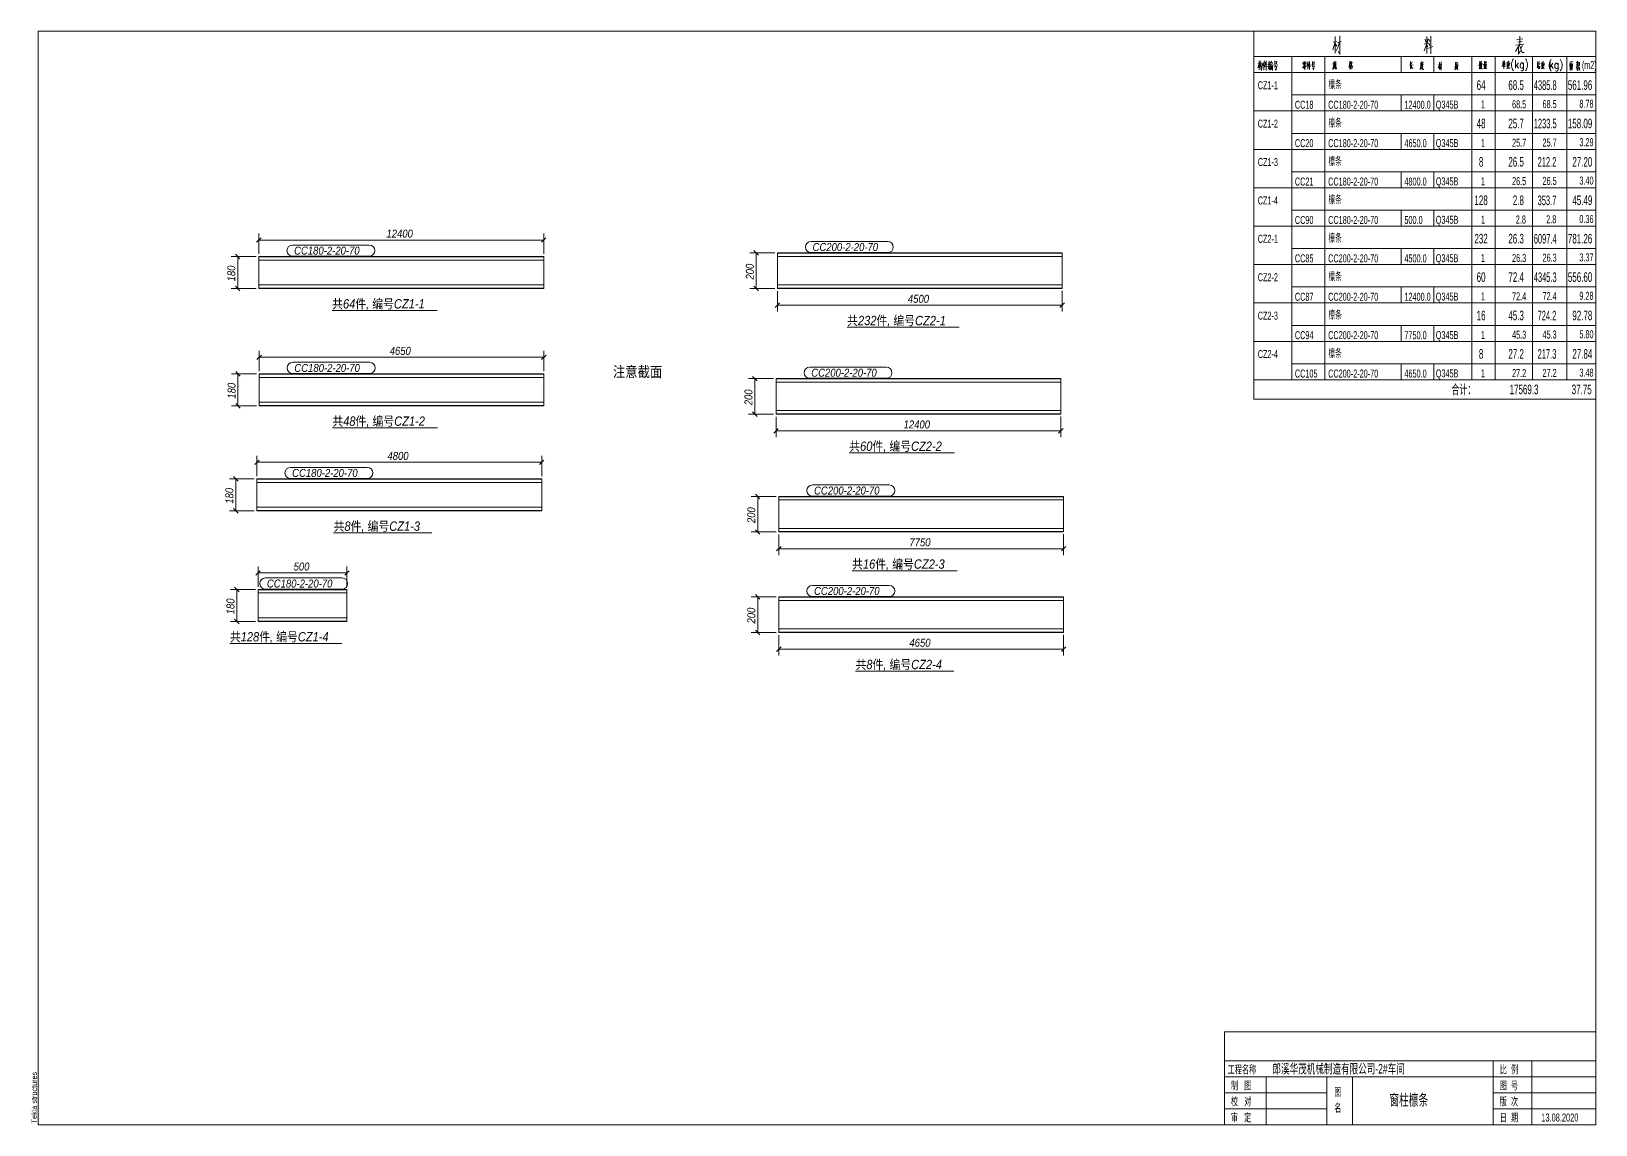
# Model space of a CAD drawing. Extents: x 857 to 4439, y -1249 to 4637.
# Drawn here: x 860 to 1447, y 196 to 606 of the extents above; entities that cross this region are included whole.
import ezdxf

# ---------------------------------------------------------------- set-up
doc = ezdxf.new("R2010")
doc.units = 0
doc.header["$LTSCALE"] = 1000
doc.header["$MEASUREMENT"] = 0
doc.linetypes.add('XKITLINE00', pattern=[0])
doc.linetypes.add('XKITLINE02', pattern=[4, 2, -2])
for name, color, linetype, lineweight in [('DrawingSheet', 5, 'Continuous', 0), ('OtherObjectType', 1, 'Continuous', 0), ('Part', 2, 'Continuous', 0), ('PartMark', 3, 'Continuous', 0), ('Z-DIMENSIONS', 1, 'Continuous', 0), ('文本', 3, 'Continuous', 0)]:
    doc.layers.add(name, color=color, linetype=linetype, lineweight=lineweight)
doc.styles.add('Arial', font='arial.ttf')
doc.styles.add('Arial Italic', font='ariali.ttf')
doc.styles.add('Arial Narrow', font='ARIALN.TTF')
doc.styles.add('宋体', font='arial.ttf')

# ---------------------------------------------------------------- blocks, each defined once
blk = doc.blocks.new('窗柱檩条')
at = {"layer": 'DrawingSheet', "color": 5, "linetype": 'XKITLINE00', "lineweight": 0}
for p, q in [((589, 415), (5, 415)), ((5, 415), (5, 5)), ((589, 5), (589, 415)), ((5, 5), (589, 5))]:
    blk.add_line(p, q, dxfattribs=at)
at = {"layer": 'OtherObjectType', "color": 6, "linetype": 'XKITLINE00', "lineweight": 0}
for p, q in [((460.84, 415), (460.84, 399.52)), ((460.84, 405.52), (589, 405.52)), ((475, 405.52), (475, 399.52)), ((487.48, 405.52), (487.48, 399.52)), ((516.04, 405.52), (516.04, 399.52)), ((528.28, 405.52), (528.28, 399.52)), ((542.56, 405.52), (542.56, 399.52)), ((551.32, 405.52), (551.32, 399.52)), ((565.24, 405.52), (565.24, 399.52)), ((578.2, 405.52), (578.2, 399.52)), ((460.84, 399.52), (460.84, 391.12)), ((589, 399.52), (460.84, 399.52)), ((475, 399.52), (475, 391.12)), ((487.48, 399.52), (487.48, 391.12)), ((542.56, 399.52), (542.56, 391.12)), ((551.32, 399.52), (551.32, 391.12)), ((565.24, 399.52), (565.24, 391.12)), ((578.2, 399.52), (578.2, 391.12)), ((460.84, 391.12), (460.84, 385.12)), ((475, 391.12), (475, 385.12)), ((475, 391.12), (589, 391.12)), ((487.48, 391.12), (487.48, 385.12)), ((516.04, 391.12), (516.04, 385.12)), ((528.28, 391.12), (528.28, 385.12)), ((542.56, 391.12), (542.56, 385.12)), ((551.32, 391.12), (551.32, 385.12)), ((565.24, 391.12), (565.24, 385.12)), ((578.2, 391.12), (578.2, 385.12)), ((460.84, 385.12), (460.84, 376.72)), ((589, 385.12), (460.84, 385.12)), ((475, 385.12), (589, 385.12)), ((475, 385.12), (475, 376.72)), ((487.48, 385.12), (487.48, 376.72)), ((542.56, 385.12), (542.56, 376.72)), ((551.32, 385.12), (551.32, 376.72)), ((565.24, 385.12), (565.24, 376.72)), ((578.2, 385.12), (578.2, 376.72)), ((460.84, 376.72), (460.84, 370.72)), ((475, 376.72), (475, 370.72)), ((475, 376.72), (589, 376.72)), ((487.48, 376.72), (487.48, 370.72)), ((516.04, 376.72), (516.04, 370.72)), ((528.28, 376.72), (528.28, 370.72)), ((542.56, 376.72), (542.56, 370.72)), ((551.32, 376.72), (551.32, 370.72)), ((565.24, 376.72), (565.24, 370.72)), ((578.2, 376.72), (578.2, 370.72)), ((460.84, 370.72), (460.84, 362.32)), ((589, 370.72), (460.84, 370.72)), ((475, 370.72), (589, 370.72)), ((475, 370.72), (475, 362.32)), ((487.48, 370.72), (487.48, 362.32)), ((542.56, 370.72), (542.56, 362.32)), ((551.32, 370.72), (551.32, 362.32)), ((565.24, 370.72), (565.24, 362.32)), ((578.2, 370.72), (578.2, 362.32)), ((460.84, 362.32), (460.84, 356.32)), ((475, 362.32), (475, 356.32)), ((475, 362.32), (589, 362.32)), ((487.48, 362.32), (487.48, 356.32)), ((516.04, 362.32), (516.04, 356.32)), ((528.28, 362.32), (528.28, 356.32)), ((542.56, 362.32), (542.56, 356.32)), ((551.32, 362.32), (551.32, 356.32)), ((565.24, 362.32), (565.24, 356.32)), ((578.2, 362.32), (578.2, 356.32)), ((460.84, 356.32), (460.84, 347.92)), ((589, 356.32), (460.84, 356.32)), ((475, 356.32), (589, 356.32)), ((475, 356.32), (475, 347.92)), ((487.48, 356.32), (487.48, 347.92)), ((542.56, 356.32), (542.56, 347.92)), ((551.32, 356.32), (551.32, 347.92)), ((565.24, 356.32), (565.24, 347.92)), ((578.2, 356.32), (578.2, 347.92)), ((460.84, 347.92), (460.84, 341.92)), ((475, 347.92), (475, 341.92)), ((475, 347.92), (589, 347.92)), ((487.48, 347.92), (487.48, 341.92)), ((516.04, 347.92), (516.04, 341.92)), ((528.28, 347.92), (528.28, 341.92)), ((542.56, 347.92), (542.56, 341.92)), ((551.32, 347.92), (551.32, 341.92)), ((565.24, 347.92), (565.24, 341.92)), ((578.2, 347.92), (578.2, 341.92)), ((460.84, 341.92), (460.84, 333.52)), ((589, 341.92), (460.84, 341.92)), ((475, 341.92), (589, 341.92)), ((475, 341.92), (475, 333.52)), ((487.48, 341.92), (487.48, 333.52)), ((542.56, 341.92), (542.56, 333.52)), ((551.32, 341.92), (551.32, 333.52)), ((565.24, 341.92), (565.24, 333.52)), ((578.2, 341.92), (578.2, 333.52)), ((460.84, 333.52), (460.84, 327.52)), ((475, 333.52), (475, 327.52)), ((475, 333.52), (589, 333.52)), ((487.48, 333.52), (487.48, 327.52)), ((516.04, 333.52), (516.04, 327.52)), ((528.28, 333.52), (528.28, 327.52)), ((542.56, 333.52), (542.56, 327.52)), ((551.32, 333.52), (551.32, 327.52)), ((565.24, 333.52), (565.24, 327.52)), ((578.2, 333.52), (578.2, 327.52)), ((460.84, 327.52), (460.84, 319.12)), ((589, 327.52), (460.84, 327.52)), ((475, 327.52), (589, 327.52)), ((475, 327.52), (475, 319.12)), ((487.48, 327.52), (487.48, 319.12)), ((542.56, 327.52), (542.56, 319.12)), ((551.32, 327.52), (551.32, 319.12)), ((565.24, 327.52), (565.24, 319.12)), ((578.2, 327.52), (578.2, 319.12)), ((460.84, 319.12), (460.84, 313.12)), ((475, 319.12), (475, 313.12)), ((475, 319.12), (589, 319.12)), ((487.48, 319.12), (487.48, 313.12)), ((516.04, 319.12), (516.04, 313.12)), ((528.28, 319.12), (528.28, 313.12)), ((542.56, 319.12), (542.56, 313.12)), ((551.32, 319.12), (551.32, 313.12)), ((565.24, 319.12), (565.24, 313.12)), ((578.2, 319.12), (578.2, 313.12)), ((460.84, 313.12), (460.84, 304.72)), ((589, 313.12), (460.84, 313.12)), ((475, 313.12), (589, 313.12)), ((475, 313.12), (475, 304.72)), ((487.48, 313.12), (487.48, 304.72)), ((542.56, 313.12), (542.56, 304.72)), ((551.32, 313.12), (551.32, 304.72)), ((565.24, 313.12), (565.24, 304.72)), ((578.2, 313.12), (578.2, 304.72)), ((460.84, 304.72), (460.84, 298.72)), ((475, 304.72), (475, 298.72)), ((475, 304.72), (589, 304.72)), ((487.48, 304.72), (487.48, 298.72)), ((516.04, 304.72), (516.04, 298.72)), ((528.28, 304.72), (528.28, 298.72)), ((542.56, 304.72), (542.56, 298.72)), ((551.32, 304.72), (551.32, 298.72)), ((565.24, 304.72), (565.24, 298.72)), ((578.2, 304.72), (578.2, 298.72)), ((460.84, 298.72), (460.84, 290.32)), ((589, 298.72), (460.84, 298.72)), ((475, 298.72), (589, 298.72)), ((475, 298.72), (475, 290.32)), ((487.48, 298.72), (487.48, 290.32)), ((542.56, 298.72), (542.56, 290.32)), ((551.32, 298.72), (551.32, 290.32)), ((565.24, 298.72), (565.24, 290.32)), ((578.2, 298.72), (578.2, 290.32)), ((460.84, 290.32), (460.84, 284.32)), ((475, 290.32), (475, 284.32)), ((475, 290.32), (589, 290.32)), ((487.48, 290.32), (487.48, 284.32)), ((516.04, 290.32), (516.04, 284.32)), ((528.28, 290.32), (528.28, 284.32)), ((542.56, 290.32), (542.56, 284.32)), ((551.32, 290.32), (551.32, 284.32)), ((565.24, 290.32), (565.24, 284.32)), ((578.2, 290.32), (578.2, 284.32)), ((460.84, 284.32), (460.84, 277.12)), ((460.84, 284.32), (589, 284.32)), ((475, 284.32), (589, 284.32)), ((460.84, 277.12), (589, 277.12))]:
    blk.add_line(p, q, dxfattribs=at)
at = {"layer": 'OtherObjectType', "color": 2, "linetype": 'XKITLINE00', "lineweight": 0}
for p, q in [((490.48, 408.07), (491.35, 410.89)), ((491.96, 411.21), (490.57, 410.89)), ((491.35, 406.74), (491.35, 413.07)), ((492.14, 410.83), (493.59, 411.12)), ((492.92, 410.98), (492.25, 408.97)), ((493.04, 413.27), (493.04, 406.36)), ((525.02, 412.02), (525.26, 410.89)), ((525.63, 413.07), (525.63, 406.65)), ((526.13, 412.17), (525.81, 410.45)), ((526.48, 412.08), (526.74, 411.21)), ((526.48, 410.69), (526.79, 409.55)), ((527.2, 406.51), (527.2, 413.13)), ((559.45, 411.88), (561.69, 412.17)), ((559.74, 410.89), (561.37, 411.12)), ((560.53, 413.13), (560.53, 410.08)), ((491.87, 409.41), (491.35, 410.45)), ((492.25, 408.97), (491.7, 407.7)), ((493.04, 406.36), (492.43, 407.55)), ((525.14, 408.89), (524.62, 407.7)), ((524.73, 410.22), (526.24, 410.51)), ((525.63, 410.37), (525.14, 408.89)), ((525.63, 410.08), (526.07, 409.12)), ((526.01, 408.6), (527.87, 409.26)), ((559.86, 408.89), (558.9, 407.46)), ((562.04, 410.22), (559.07, 409.84)), ((560.47, 409.99), (559.86, 408.89)), ((559.97, 406.42), (560.76, 407.7)), ((560.09, 409.12), (560.09, 406.59)), ((560.47, 409.84), (561.48, 407.09)), ((561.51, 409.64), (560.96, 408.51)), ((561.48, 407.09), (562.15, 407.09)), ((449.8, 39.8), (589, 39.8)), ((449.8, 39.8), (449.8, 5)), ((589, 39.8), (589, 5)), ((449.8, 5), (589, 5))]:
    blk.add_line(p, q, dxfattribs=at)
at = {"layer": 'OtherObjectType', "color": 4, "linetype": 'XKITLINE00', "lineweight": 0}
for p, q in [((462.28, 401.29), (462.76, 402.8)), ((463.09, 402.95), (462.34, 402.8)), ((462.76, 403.98), (462.76, 400.49)), ((462.76, 402.47), (463, 402.16)), ((463.03, 402.08), (463.23, 402.87)), ((463.56, 401.63), (463.09, 401.48)), ((463.17, 401.52), (463.44, 402.54)), ((463.23, 402.87), (463.42, 403.98)), ((463.23, 402.91), (463.93, 403.07)), ((463.71, 400.36), (463.42, 400.99)), ((463.67, 401.36), (463.48, 401.9)), ((463.83, 401.44), (463.71, 400.36)), ((463.93, 403.22), (463.83, 401.44)), ((464.82, 403.9), (464.2, 402.08)), ((464.58, 403.14), (464.58, 400.39)), ((464.78, 401.63), (465.94, 401.79)), ((465.03, 402.58), (464.84, 401.87)), ((465.11, 403.41), (465.03, 402.58)), ((465.05, 402.58), (465.82, 402.7)), ((465.42, 403.94), (465.42, 400.28)), ((466.21, 402.39), (466.6, 402.58)), ((466.71, 401.9), (466.21, 401.6)), ((466.21, 400.92), (466.71, 401.44)), ((466.6, 403.74), (466.27, 402.43)), ((466.71, 402.87), (466.27, 401.63)), ((466.81, 401.21), (466.54, 400.45)), ((466.93, 401.9), (466.81, 401.21)), ((466.98, 403.55), (466.93, 401.9)), ((467.7, 402.7), (466.95, 402.58)), ((466.98, 400.53), (466.95, 402.23)), ((466.98, 403.22), (467.66, 403.34)), ((466.98, 402.04), (467.78, 402.16)), ((467.16, 401.4), (467.64, 401.48)), ((467.25, 402.04), (467.25, 400.72)), ((467.27, 403.94), (467.44, 403.48)), ((467.49, 400.72), (467.53, 402.12)), ((467.7, 403.41), (467.64, 402.7)), ((467.76, 400.36), (467.64, 400.69)), ((467.82, 402.23), (467.76, 400.36)), ((468.2, 402.27), (469.75, 402.43)), ((469.42, 401.75), (468.59, 401.6)), ((468.65, 403.9), (468.65, 402.62)), ((468.65, 403.59), (469.36, 403.72)), ((469.42, 402.87), (468.65, 402.8)), ((468.76, 402.31), (468.65, 401.63)), ((469.09, 400.24), (468.82, 400.88)), ((469.44, 401.87), (469.09, 400.24)), ((469.42, 403.82), (469.36, 402.87)), ((479.51, 401.9), (479.08, 401.35)), ((479.31, 403.35), (479.22, 402.73)), ((479.29, 403.16), (480.36, 403.31)), ((479.39, 402.85), (479.66, 402.92)), ((479.39, 402.56), (479.66, 402.61)), ((479.41, 403.48), (480.2, 403.62)), ((479.83, 402.5), (479.51, 401.9)), ((479.58, 401.47), (480.05, 401.57)), ((479.6, 401.16), (480.01, 400.7)), ((479.7, 401.99), (479.85, 401.7)), ((480.11, 401.63), (479.78, 400.97)), ((479.8, 403.52), (479.8, 402.59)), ((479.8, 402.38), (480.4, 401.57)), ((479.93, 402.92), (480.2, 402.98)), ((479.93, 402.61), (480.2, 402.69)), ((480.38, 403.41), (480.28, 402.92)), ((480.4, 401.57), (480.49, 401.57)), ((481.21, 403.64), (480.71, 402.13)), ((481.02, 403.02), (481.02, 400.74)), ((481.26, 402.2), (481.13, 401.6)), ((481.19, 401.76), (482.16, 401.9)), ((481.34, 402.89), (481.26, 402.2)), ((481.42, 402.56), (482.06, 402.65)), ((481.71, 403.68), (481.71, 400.64)), ((482.41, 402.28), (483.69, 402.42)), ((483.42, 401.86), (482.74, 401.72)), ((482.78, 403.64), (482.78, 402.59)), ((482.78, 403.39), (483.4, 403.45)), ((483.42, 402.79), (482.78, 402.73)), ((482.87, 402.32), (482.78, 401.76)), ((483.15, 400.6), (482.93, 401.12)), ((483.45, 401.96), (483.15, 400.6)), ((483.42, 403.58), (483.38, 402.79)), ((490.59, 401.4), (490.36, 400.8)), ((491.02, 402.43), (490.4, 402.31)), ((490.46, 402.89), (490.98, 402.99)), ((490.75, 402.29), (490.59, 401.4)), ((490.98, 401.21), (490.67, 400.84)), ((490.71, 402.08), (490.96, 401.52)), ((490.81, 403.57), (490.75, 402.29)), ((491.23, 401.9), (490.98, 401.21)), ((491.11, 403.72), (491.11, 401.96)), ((491.6, 403.55), (491.11, 403.49)), ((491.37, 403.1), (491.23, 401.9)), ((491.39, 402.14), (491.39, 401.07)), ((491.39, 401.07), (491.46, 400.94)), ((491.46, 400.94), (491.75, 400.94)), ((491.56, 401.96), (491.6, 403.69)), ((491.75, 400.94), (491.73, 401.63)), ((496.79, 402.74), (496.44, 401.54)), ((496.5, 402.74), (497, 402.87)), ((496.79, 403.82), (496.79, 400.88)), ((496.79, 403.72), (496.79, 400.84)), ((496.79, 402.54), (496.96, 402.14)), ((497.27, 402.33), (496.9, 401.73)), ((497.31, 403.82), (497.06, 402.7)), ((497.19, 403.22), (497.66, 403.34)), ((497.21, 401.94), (497.21, 400.84)), ((497.21, 401.81), (497.64, 401.87)), ((497.21, 401.07), (497.66, 401.15)), ((497.23, 402.97), (497.74, 401.94)), ((497.41, 402.66), (497.27, 402.33)), ((497.7, 403.4), (497.41, 402.66)), ((497.64, 401.96), (497.62, 401.15)), ((497.74, 401.94), (497.93, 401.94)), ((519.16, 402.27), (520.53, 402.46)), ((519.95, 401.51), (519.53, 400.91)), ((519.61, 403.66), (519.61, 401.01)), ((519.95, 403.1), (519.61, 402.64)), ((519.8, 402.33), (520.26, 401.11)), ((520.19, 403.58), (519.95, 403.1)), ((520.26, 401.11), (520.53, 401.15)), ((523.26, 401.3), (523.07, 400.78)), ((523.42, 402.31), (523.26, 401.3)), ((523.28, 400.72), (523.9, 401.28)), ((523.46, 403.33), (523.42, 402.31)), ((523.46, 403.06), (524.44, 403.24)), ((523.48, 402.54), (524.44, 402.66)), ((523.65, 401.84), (524.15, 401.94)), ((523.65, 401.67), (524.35, 400.72)), ((523.73, 403.06), (523.73, 402.08)), ((523.73, 402.17), (524.13, 402.23)), ((523.81, 403.8), (523.92, 403.26)), ((523.9, 401.28), (524.06, 401.57)), ((524.06, 401.57), (524.17, 402.04)), ((524.08, 402.23), (524.1, 403.1)), ((524.35, 400.72), (524.5, 400.72)), ((529.96, 401.23), (530.37, 402.49)), ((530.64, 402.63), (530.02, 402.49)), ((530.37, 400.63), (530.37, 403.46)), ((530.58, 401.84), (530.37, 402.3)), ((530.75, 401.52), (530.5, 400.96)), ((530.7, 402.45), (531.35, 402.59)), ((531.04, 402.41), (530.75, 401.52)), ((531.1, 400.48), (530.83, 401)), ((531.1, 403.56), (531.1, 400.48)), ((536.31, 401.47), (536.12, 400.67)), ((536.39, 402.26), (536.31, 401.47)), ((536.41, 403.46), (536.39, 402.26)), ((537.26, 403.42), (536.41, 403.13)), ((536.72, 400.87), (536.44, 400.58)), ((536.46, 402.59), (537.45, 402.82)), ((536.62, 402.36), (536.62, 401.27)), ((537.2, 402.26), (536.62, 402.13)), ((536.85, 401.27), (536.72, 400.87)), ((536.93, 401.87), (536.85, 401.27)), ((536.89, 402.2), (536.91, 403.19)), ((536.97, 401.27), (537.41, 400.62)), ((537.24, 402.44), (537.2, 401.23)), ((545.61, 402.89), (545.2, 402)), ((545.28, 402.85), (545.99, 402.99)), ((545.28, 401.79), (545.78, 401.96)), ((545.57, 401.17), (545.34, 400.9)), ((545.37, 403.51), (545.49, 403.05)), ((545.59, 402.2), (545.43, 401.5)), ((545.43, 401.5), (545.86, 401.17)), ((545.72, 401.58), (545.57, 401.17)), ((545.61, 403.78), (545.61, 402.25)), ((545.61, 402.81), (545.9, 402.39)), ((545.82, 402.16), (545.72, 401.58)), ((545.86, 403.61), (545.76, 402.95)), ((546.09, 401.36), (545.78, 400.84)), ((546.03, 402.76), (545.9, 402.14)), ((545.95, 402.39), (546.36, 400.98)), ((546.11, 403.16), (546.03, 402.76)), ((546.03, 402.76), (546.52, 402.85)), ((546.23, 401.96), (546.09, 401.36)), ((546.17, 403.78), (546.11, 403.16)), ((546.3, 402.81), (546.23, 401.96)), ((546.36, 400.98), (546.57, 400.98)), ((546.85, 402.56), (548.22, 402.66)), ((546.92, 400.9), (548.12, 400.99)), ((547.16, 401.3), (547.95, 401.36)), ((547.23, 402.43), (547.23, 401.54)), ((547.23, 402.25), (547.95, 402.33)), ((547.95, 401.69), (547.23, 401.63)), ((547.25, 403.74), (547.25, 402.8)), ((547.25, 403.55), (547.95, 403.61)), ((547.25, 403.22), (547.85, 403.28)), ((547.95, 402.99), (547.25, 402.93)), ((547.33, 401.96), (547.81, 402)), ((547.58, 402.29), (547.58, 400.98)), ((547.97, 403.69), (547.93, 402.99)), ((547.97, 402.43), (547.93, 401.69)), ((553.84, 401.82), (555.23, 401.98)), ((554.19, 403.28), (554.19, 402.11)), ((554.94, 403.22), (554.19, 403.1)), ((554.19, 402.21), (554.98, 402.31)), ((554.27, 403.88), (554.44, 403.31)), ((554.29, 402.71), (554.85, 402.77)), ((554.58, 400.95), (554.58, 403.14)), ((554.85, 403.89), (554.63, 403.22)), ((554.96, 403.28), (554.9, 402.31)), ((555.49, 403), (556.88, 403.22)), ((556.88, 401.13), (555.52, 400.99)), ((556.2, 403.57), (555.76, 403.37)), ((555.78, 402.85), (555.83, 401.73)), ((555.81, 402.71), (556.61, 402.81)), ((556.57, 401.55), (555.81, 401.46)), ((556.67, 402.02), (555.83, 401.92)), ((555.87, 402.31), (556.47, 402.38)), ((556.49, 403.84), (556.2, 403.57)), ((556.2, 403.57), (556.2, 401.09)), ((556.65, 402.98), (556.57, 402.06)), ((557.54, 403.41), (557.42, 402.69)), ((557.42, 402.69), (557.42, 402.13)), ((557.42, 402.13), (557.54, 401.42)), ((557.75, 403.97), (557.54, 403.41)), ((557.54, 401.42), (557.75, 400.84)), ((557.96, 404.42), (557.75, 403.97)), ((557.75, 400.84), (557.96, 400.41)), ((558.18, 404.69), (557.96, 404.42)), ((557.96, 400.41), (558.18, 400.12)), ((558.93, 404.13), (558.93, 401.13)), ((560, 403.12), (558.93, 401.69)), ((559.36, 402.27), (560.09, 401.13)), ((560.75, 402.69), (560.63, 402.27)), ((560.63, 402.27), (560.63, 401.98)), ((560.63, 401.98), (560.75, 401.55)), ((560.96, 402.98), (560.75, 402.69)), ((560.75, 401.55), (560.96, 401.26)), ((561.18, 403.12), (560.96, 402.98)), ((560.96, 401.26), (561.18, 401.13)), ((561.18, 400.12), (560.96, 400.27)), ((561.49, 403.12), (561.18, 403.12)), ((561.18, 401.13), (561.49, 401.13)), ((561.49, 400.12), (561.18, 400.12)), ((561.7, 402.98), (561.49, 403.12)), ((561.49, 401.13), (561.7, 401.26)), ((561.7, 400.27), (561.49, 400.12)), ((561.91, 402.69), (561.7, 402.98)), ((561.7, 401.26), (561.91, 401.55)), ((561.82, 400.41), (561.7, 400.27)), ((561.91, 400.84), (561.82, 400.41)), ((561.91, 403.12), (561.91, 400.84)), ((562.67, 404.69), (562.88, 404.42)), ((562.88, 400.41), (562.67, 400.12)), ((562.88, 404.42), (563.09, 403.97)), ((563.09, 400.84), (562.88, 400.41)), ((563.09, 403.97), (563.31, 403.41)), ((563.31, 401.42), (563.09, 400.84)), ((563.31, 403.41), (563.42, 402.69)), ((563.42, 402.13), (563.31, 401.42)), ((563.42, 402.69), (563.42, 402.13)), ((567.16, 401.8), (567.04, 401.32)), ((567.16, 403.66), (567.35, 403.19)), ((567.16, 401.9), (567.41, 401.34)), ((567.18, 403.06), (567.18, 402.09)), ((567.18, 402.92), (567.84, 403.02)), ((567.8, 402.4), (567.18, 402.3)), ((567.41, 401.34), (567.62, 401.06)), ((567.43, 402.03), (567.66, 401.66)), ((567.78, 403.68), (567.62, 403.02)), ((567.62, 401.06), (567.95, 400.91)), ((567.84, 403.1), (567.78, 402.4)), ((567.95, 400.91), (567.86, 401.51)), ((567.91, 401.9), (568.13, 401.43)), ((568.46, 402.88), (569.83, 403.1)), ((569.83, 401.01), (568.5, 400.87)), ((569.17, 403.45), (568.73, 403.25)), ((568.75, 402.73), (568.81, 401.61)), ((568.77, 402.59), (569.56, 402.69)), ((569.54, 401.43), (568.77, 401.34)), ((569.64, 401.9), (568.81, 401.8)), ((568.84, 402.19), (569.44, 402.26)), ((569.46, 403.72), (569.17, 403.45)), ((569.17, 403.45), (569.17, 400.97)), ((569.62, 402.86), (569.54, 401.94)), ((571.69, 403.29), (571.59, 402.57)), ((571.59, 402.57), (571.59, 402.01)), ((571.59, 402.01), (571.69, 401.3)), ((571.9, 403.85), (571.69, 403.29)), ((571.69, 401.3), (571.9, 400.72)), ((571.88, 404.01), (571.88, 401.01)), ((572.97, 403), (571.88, 401.57)), ((572.13, 404.3), (571.9, 403.85)), ((571.9, 400.72), (572.13, 400.29)), ((572.35, 404.57), (572.13, 404.3)), ((572.13, 400.29), (572.35, 400)), ((572.31, 402.15), (573.06, 401.01)), ((573.7, 402.57), (573.61, 402.15)), ((573.61, 402.15), (573.61, 401.86)), ((573.61, 401.86), (573.7, 401.43)), ((573.92, 402.86), (573.7, 402.57)), ((573.7, 401.43), (573.92, 401.14)), ((574.13, 403), (573.92, 402.86)), ((573.92, 401.14), (574.13, 401.01)), ((574.13, 400), (573.92, 400.15)), ((574.46, 403), (574.13, 403)), ((574.13, 401.01), (574.46, 401.01)), ((574.46, 400), (574.13, 400)), ((574.67, 402.86), (574.46, 403)), ((574.46, 401.01), (574.67, 401.14)), ((574.67, 400.15), (574.46, 400)), ((574.88, 402.57), (574.67, 402.86)), ((574.67, 401.14), (574.88, 401.43)), ((574.79, 400.29), (574.67, 400.15)), ((574.88, 400.72), (574.79, 400.29)), ((574.88, 403), (574.88, 400.72)), ((575.64, 404.57), (575.85, 404.3)), ((575.85, 400.29), (575.64, 400)), ((575.85, 404.3), (576.06, 403.85)), ((576.06, 400.72), (575.85, 400.29)), ((576.06, 403.85), (576.28, 403.29)), ((576.28, 401.3), (576.06, 400.72)), ((576.28, 403.29), (576.37, 402.57)), ((576.37, 402.01), (576.28, 401.3)), ((576.37, 402.57), (576.37, 402.01)), ((580.45, 403.66), (579.16, 403.46)), ((579.34, 402.92), (579.36, 400.36)), ((580.28, 402.74), (579.34, 402.58)), ((579.36, 400.66), (580.22, 400.82)), ((579.63, 402.62), (579.63, 400.74)), ((579.88, 402.16), (579.63, 402.08)), ((579.63, 401.48), (579.88, 401.58)), ((579.7, 402.66), (579.81, 403.58)), ((579.97, 402.66), (579.95, 400.78)), ((580.22, 400.4), (580.31, 402.96)), ((581.93, 401.82), (581.7, 401.12)), ((581.76, 402.54), (582.35, 402.7)), ((582.3, 403.84), (581.83, 403.12)), ((582.1, 402.54), (581.93, 401.82)), ((582.1, 403.42), (582.1, 400.28)), ((582.1, 402.32), (582.33, 401.86)), ((582.58, 401.58), (582.25, 400.24)), ((582.47, 403.46), (582.47, 401.86)), ((582.47, 403.16), (582.92, 403.3)), ((582.92, 402.12), (582.47, 402)), ((582.85, 401.62), (583.05, 400.36)), ((582.94, 403.38), (582.89, 402.12))]:
    blk.add_line(p, q, dxfattribs=at)
at = {"layer": 'OtherObjectType', "color": 1, "linetype": 'XKITLINE00', "lineweight": 0}
for p, q in [((115.2, 310.31), (154.62, 310.31)), ((308.31, 304.04), (350.32, 304.04)), ((115.3, 266.32), (154.71, 266.32)), ((309.11, 256.92), (348.53, 256.92)), ((115.76, 226.94), (152.57, 226.94)), ((310.17, 212.73), (349.58, 212.73)), ((76.86, 185.47), (118.87, 185.47)), ((311.47, 175.07), (348.28, 175.07))]:
    blk.add_line(p, q, dxfattribs=at)
at = {"layer": 'OtherObjectType', "color": 3, "linetype": 'XKITLINE00', "lineweight": 0}
for p, q in [((449.8, 29), (589, 29)), ((550.6, 29), (550.6, 5)), ((565, 29), (565, 5)), ((449.8, 23), (589, 23)), ((465.4, 23), (465.4, 5)), ((488.2, 23), (488.2, 5)), ((497.8, 23), (497.8, 5)), ((449.8, 17), (488.2, 17)), ((550.6, 17), (589, 17)), ((449.8, 11), (488.2, 11)), ((550.6, 11), (589, 11))]:
    blk.add_line(p, q, dxfattribs=at)
at = {"layer": 'Part', "color": 2, "linetype": 'XKITLINE00', "lineweight": 0}
for p, q in [((87.75, 318.56), (87.75, 330.56)), ((141.08, 330.56), (87.75, 330.56)), ((141.08, 329.22), (87.75, 329.22)), ((194.52, 330.56), (141.18, 330.56)), ((194.52, 329.22), (141.18, 329.22)), ((194.52, 318.56), (194.52, 330.56)), ((282.16, 331.9), (282.16, 318.57)), ((335.49, 331.9), (282.16, 331.9)), ((335.49, 330.57), (282.16, 330.57)), ((388.92, 331.9), (335.59, 331.9)), ((388.92, 330.57), (335.59, 330.57)), ((388.92, 318.57), (388.92, 331.9)), ((141.08, 319.89), (87.75, 319.89)), ((141.08, 318.56), (87.75, 318.56)), ((194.52, 319.89), (141.18, 319.89)), ((194.52, 318.56), (141.18, 318.56)), ((335.49, 319.9), (282.16, 319.9)), ((282.16, 318.57), (335.49, 318.57)), ((388.92, 319.9), (335.59, 319.9)), ((335.59, 318.57), (388.92, 318.57)), ((87.85, 274.57), (87.85, 286.57)), ((141.18, 286.57), (87.85, 286.57)), ((141.18, 285.24), (87.85, 285.24)), ((194.61, 286.57), (141.28, 286.57)), ((194.61, 285.24), (141.28, 285.24)), ((194.61, 274.57), (194.61, 286.57)), ((281.66, 271.44), (281.66, 284.78)), ((334.99, 284.78), (281.66, 284.78)), ((334.99, 283.44), (281.66, 283.44)), ((388.42, 284.78), (335.09, 284.78)), ((388.42, 283.44), (335.09, 283.44)), ((388.42, 271.44), (388.42, 284.78)), ((141.18, 275.91), (87.85, 275.91)), ((194.61, 275.91), (141.28, 275.91)), ((141.18, 274.57), (87.85, 274.57)), ((194.61, 274.57), (141.28, 274.57)), ((334.99, 272.78), (281.66, 272.78)), ((334.99, 271.44), (281.66, 271.44)), ((388.42, 272.78), (335.09, 272.78)), ((388.42, 271.44), (335.09, 271.44)), ((87.01, 235.19), (87.01, 247.19)), ((140.34, 247.19), (87.01, 247.19)), ((193.77, 247.19), (140.44, 247.19)), ((193.77, 235.19), (193.77, 247.19)), ((140.34, 245.86), (87.01, 245.86)), ((193.77, 245.86), (140.44, 245.86)), ((282.71, 227.26), (282.71, 240.59)), ((336.05, 240.59), (282.71, 240.59)), ((389.48, 240.59), (336.15, 240.59)), ((389.48, 227.26), (389.48, 240.59)), ((140.34, 236.53), (87.01, 236.53)), ((140.34, 235.19), (87.01, 235.19)), ((193.77, 236.53), (140.44, 236.53)), ((193.77, 235.19), (140.44, 235.19)), ((336.05, 239.26), (282.71, 239.26)), ((389.48, 239.26), (336.15, 239.26)), ((336.05, 228.59), (282.71, 228.59)), ((336.05, 227.26), (282.71, 227.26)), ((389.48, 228.59), (336.15, 228.59)), ((389.48, 227.26), (336.15, 227.26)), ((87.43, 193.72), (87.43, 205.72)), ((120.76, 205.72), (87.43, 205.72)), ((120.76, 193.72), (120.76, 205.72)), ((120.76, 204.38), (87.43, 204.38)), ((282.71, 189.6), (282.71, 202.93)), ((336.05, 202.93), (282.71, 202.93)), ((336.05, 201.6), (282.71, 201.6)), ((389.48, 202.93), (336.15, 202.93)), ((389.48, 201.6), (336.15, 201.6)), ((389.48, 189.6), (389.48, 202.93)), ((120.76, 195.05), (87.43, 195.05)), ((120.76, 193.72), (87.43, 193.72)), ((336.05, 190.93), (282.71, 190.93)), ((336.05, 189.6), (282.71, 189.6)), ((389.48, 190.93), (336.15, 190.93)), ((389.48, 189.6), (336.15, 189.6))]:
    blk.add_line(p, q, dxfattribs=at)
at = {"layer": 'Part', "color": 7, "linetype": 'XKITLINE02', "lineweight": 0}
for p, q in [((141.08, 330.42), (87.75, 330.42)), ((194.52, 330.42), (141.18, 330.42)), ((335.49, 331.77), (282.16, 331.77)), ((388.92, 331.77), (335.59, 331.77)), ((141.08, 318.69), (87.75, 318.69)), ((194.52, 318.69), (141.18, 318.69)), ((335.49, 318.7), (282.16, 318.7)), ((388.92, 318.7), (335.59, 318.7)), ((141.18, 286.44), (87.85, 286.44)), ((194.61, 286.44), (141.28, 286.44)), ((334.99, 284.64), (281.66, 284.64)), ((388.42, 284.64), (335.09, 284.64)), ((141.18, 274.71), (87.85, 274.71)), ((194.61, 274.71), (141.28, 274.71)), ((334.99, 271.58), (281.66, 271.58)), ((388.42, 271.58), (335.09, 271.58)), ((140.34, 247.06), (87.01, 247.06)), ((193.77, 247.06), (140.44, 247.06)), ((140.34, 235.33), (87.01, 235.33)), ((193.77, 235.33), (140.44, 235.33)), ((336.05, 240.46), (282.71, 240.46)), ((389.48, 240.46), (336.15, 240.46)), ((336.05, 227.39), (282.71, 227.39)), ((389.48, 227.39), (336.15, 227.39)), ((120.76, 205.58), (87.43, 205.58)), ((336.05, 202.8), (282.71, 202.8)), ((389.48, 202.8), (336.15, 202.8)), ((120.76, 193.85), (87.43, 193.85)), ((336.05, 189.73), (282.71, 189.73)), ((389.48, 189.73), (336.15, 189.73))]:
    blk.add_line(p, q, dxfattribs=at)
at = {"layer": 'PartMark', "color": 1, "linetype": 'XKITLINE00', "lineweight": 0}
for p, q in [((100.35, 334.86), (129.12, 334.86)), ((294.76, 336.2), (323.53, 336.2)), ((100.35, 330.66), (129.12, 330.66)), ((294.76, 332), (323.53, 332)), ((100.45, 290.87), (129.22, 290.87)), ((294.26, 289.08), (323.03, 289.08)), ((100.45, 286.67), (129.22, 286.67)), ((294.26, 284.88), (323.03, 284.88)), ((99.61, 251.49), (128.38, 251.49)), ((99.61, 247.29), (128.38, 247.29)), ((295.31, 244.89), (324.09, 244.89)), ((295.31, 240.69), (324.09, 240.69)), ((90.15, 210.02), (118.92, 210.02)), ((90.15, 205.82), (118.92, 205.82)), ((295.31, 207.23), (324.09, 207.23)), ((295.31, 203.03), (324.09, 203.03))]:
    blk.add_line(p, q, dxfattribs=at)
for centre, start, end in [((100.35, 332.76), 90, 270), ((129.12, 332.76), 270, 90), ((294.76, 334.1), 90, 270), ((323.53, 334.1), 270, 90), ((100.45, 288.77), 90, 270), ((129.22, 288.77), 270, 90), ((294.26, 286.98), 90, 270), ((323.03, 286.98), 270, 90), ((99.61, 249.39), 90, 270), ((128.38, 249.39), 270, 90), ((295.31, 242.79), 90, 270), ((324.09, 242.79), 270, 90), ((90.15, 207.92), 90, 270), ((118.92, 207.92), 270, 90), ((295.31, 205.13), 90, 270), ((324.09, 205.13), 270, 90)]:
    blk.add_arc(centre, 2.1, start, end, dxfattribs=at)
at = {"layer": 'Z-DIMENSIONS', "color": 4, "linetype": 'XKITLINE00', "lineweight": 0}
for p, q in [((88.6, 337.59), (86.9, 335.9)), ((87.75, 331.56), (87.75, 339.14)), ((87.75, 336.74), (194.52, 336.74)), ((195.36, 337.59), (193.67, 335.9)), ((194.52, 331.56), (194.52, 339.14)), ((86.75, 330.56), (77.4, 330.56)), ((78.96, 331.41), (80.65, 329.71)), ((79.8, 318.56), (79.8, 330.56)), ((281.16, 331.9), (271.81, 331.9)), ((273.36, 332.75), (275.06, 331.05)), ((274.21, 318.57), (274.21, 331.9)), ((86.75, 318.56), (77.4, 318.56)), ((78.96, 319.41), (80.65, 317.71)), ((281.16, 318.57), (271.81, 318.57)), ((273.36, 319.41), (275.06, 317.72)), ((282.16, 317.57), (282.16, 309.89)), ((388.92, 317.7), (388.92, 309.89)), ((283, 313.14), (281.31, 311.44)), ((282.16, 312.29), (388.92, 312.29)), ((389.77, 313.14), (388.07, 311.44)), ((88.69, 293.61), (87, 291.91)), ((87.85, 287.57), (87.85, 295.16)), ((195.46, 293.61), (193.76, 291.91)), ((194.61, 287.57), (194.61, 295.16)), ((87.85, 292.76), (194.61, 292.76)), ((86.85, 286.57), (77.5, 286.57)), ((79.05, 287.42), (80.75, 285.73)), ((79.9, 274.57), (79.9, 286.57)), ((280.66, 284.78), (271.31, 284.78)), ((272.86, 285.62), (274.56, 283.93)), ((273.71, 271.44), (273.71, 284.78)), ((86.85, 274.57), (77.5, 274.57)), ((79.05, 275.42), (80.75, 273.73)), ((280.66, 271.44), (271.31, 271.44)), ((272.86, 272.29), (274.56, 270.59)), ((281.66, 270.44), (281.66, 262.77)), ((388.42, 270.58), (388.42, 262.77)), ((282.51, 266.02), (280.81, 264.32)), ((281.66, 265.17), (388.42, 265.17)), ((389.27, 266.02), (387.58, 264.32)), ((87.85, 254.23), (86.16, 252.53)), ((87.01, 248.19), (87.01, 255.78)), ((87.01, 253.38), (193.77, 253.38)), ((194.62, 254.23), (192.92, 252.53)), ((193.77, 248.19), (193.77, 255.78)), ((86.01, 247.19), (76.66, 247.19)), ((78.21, 248.04), (79.91, 246.35)), ((79.06, 235.19), (79.06, 247.19)), ((281.71, 240.59), (272.37, 240.59)), ((273.92, 241.44), (275.62, 239.74)), ((274.77, 227.26), (274.77, 240.59)), ((86.01, 235.19), (76.66, 235.19)), ((78.21, 236.04), (79.91, 234.35)), ((281.71, 227.26), (272.37, 227.26)), ((273.92, 228.1), (275.62, 226.41)), ((282.71, 226.26), (282.71, 218.58)), ((389.48, 226.39), (389.48, 218.58)), ((283.56, 221.83), (281.87, 220.13)), ((282.71, 220.98), (389.48, 220.98)), ((390.33, 221.83), (388.63, 220.13)), ((88.27, 212.75), (86.58, 211.05)), ((87.43, 206.72), (87.43, 214.3)), ((87.43, 211.9), (120.76, 211.9)), ((121.61, 212.75), (119.91, 211.05)), ((120.76, 206.72), (120.76, 214.3)), ((86.43, 205.72), (77.08, 205.72)), ((78.63, 206.56), (80.33, 204.87)), ((79.48, 193.72), (79.48, 205.72)), ((281.71, 202.93), (272.37, 202.93)), ((273.92, 203.78), (275.62, 202.08)), ((274.77, 189.6), (274.77, 202.93)), ((86.43, 193.72), (77.08, 193.72)), ((78.63, 194.56), (80.33, 192.87)), ((281.71, 189.6), (272.37, 189.6)), ((273.92, 190.45), (275.62, 188.75)), ((282.71, 188.6), (282.71, 180.92)), ((389.48, 188.73), (389.48, 180.92)), ((283.56, 184.17), (281.87, 182.47)), ((282.71, 183.32), (389.48, 183.32)), ((390.33, 184.17), (388.63, 182.47))]:
    blk.add_line(p, q, dxfattribs=at)
at = {"layer": 'Z-DIMENSIONS', "color": 3}
for p in [(87.75, 336.74), (194.52, 336.74), (79.8, 330.56), (274.21, 331.9), (79.8, 318.56), (274.21, 318.57), (282.16, 312.29), (388.92, 312.29), (87.85, 292.76), (194.61, 292.76), (79.9, 286.57), (273.71, 284.78), (79.9, 274.57), (273.71, 271.44), (281.66, 265.17), (388.42, 265.17), (87.01, 253.38), (193.77, 253.38), (79.06, 247.19), (274.77, 240.59), (79.06, 235.19), (274.77, 227.26), (282.71, 220.98), (389.48, 220.98), (87.43, 211.9), (120.76, 211.9), (79.48, 205.72), (274.77, 202.93), (79.48, 193.72), (274.77, 189.6), (282.71, 183.32), (389.48, 183.32)]:
    blk.add_point(p, dxfattribs=at)
at = {"layer": 'DrawingSheet', "color": 5, "style": 'Arial', "width": 0.85}
blk.add_text('Tekla structures', height=2, rotation=90, dxfattribs=at).set_placement((4.5, 5.5))
at = {"layer": 'OtherObjectType', "color": 4, "style": '宋体'}
for s, height, width, p in [('(m2)', 3, 0.51, (583.84, 400.84)), ('64', 3.6, 0.595, (544.36, 393.04)), ('68.5', 3.6, 0.595, (556.24, 393.04)), ('561.96', 3.6, 0.595, (578.56, 393.04)), ('48', 3.6, 0.595, (544.36, 378.64)), ('25.7', 3.6, 0.595, (556.24, 378.64)), ('158.09', 3.6, 0.595, (578.56, 378.64)), ('8', 3.6, 0.595, (545.2, 364.24)), ('26.5', 3.6, 0.595, (556.24, 364.24)), ('27.20', 3.6, 0.595, (580.24, 364.24)), ('128', 3.6, 0.595, (543.52, 349.84)), ('2.8', 3.6, 0.595, (557.92, 349.84)), ('45.49', 3.6, 0.595, (580.24, 349.84)), ('232', 3.6, 0.595, (543.52, 335.44)), ('26.3', 3.6, 0.595, (556.24, 335.44)), ('781.26', 3.6, 0.595, (578.56, 335.44)), ('60', 3.6, 0.595, (544.36, 321.04)), ('72.4', 3.6, 0.595, (556.24, 321.04)), ('556.60', 3.6, 0.595, (578.56, 321.04)), ('16', 3.6, 0.595, (544.36, 306.64)), ('45.3', 3.6, 0.595, (556.24, 306.64)), ('92.78', 3.6, 0.595, (580.24, 306.64)), ('8', 3.6, 0.595, (545.2, 292.24)), ('27.2', 3.6, 0.595, (556.24, 292.24)), ('27.84', 3.6, 0.595, (580.24, 292.24)), ('工程名称', 3, 0.6375, (451, 24.2)), ('比  例', 3, 0.6375, (553, 24.2)), ('制   图', 3, 0.6375, (452.2, 18.2)), ('图', 3, 0.6375, (490.96, 15.8)), ('图  号', 3, 0.6375, (553, 18.2)), ('校   对', 3, 0.6375, (452.2, 12.2)), ('名', 3, 0.6375, (490.96, 9.8)), ('版  次', 3, 0.6375, (553, 12.2)), ('审   定', 3, 0.6375, (452.2, 6.2)), ('日  期', 3, 0.6375, (553, 6.2))]:
    blk.add_text(s, height=height, dxfattribs=dict(at, width=width)).set_placement(p)
at = {"layer": 'OtherObjectType', "color": 7, "style": '宋体'}
for s, height, width, p in [('CZ1-1', 3, 0.595, (462.28, 393.28)), ('檩条', 3, 0.595, (488.8, 393.64)), ('CC18', 3, 0.595, (476.2, 385.96)), ('CC180-2-20-70', 3, 0.595, (488.68, 385.96)), ('12400.0', 3, 0.595, (517.27, 385.95)), ('Q345B', 3, 0.595, (529.03, 386.02)), ('1', 3, 0.595, (545.98, 386.08)), ('68.5', 3, 0.595, (557.64, 386.12)), ('68.5', 3, 0.595, (569.05, 386.2)), ('8.78', 3, 0.595, (582.88, 386.32)), ('CZ1-2', 3, 0.595, (462.28, 378.88)), ('檩条', 3, 0.595, (488.8, 379.24)), ('CC20', 3, 0.595, (476.2, 371.56)), ('CC180-2-20-70', 3, 0.595, (488.68, 371.56)), ('4650.0', 3, 0.595, (517.27, 371.55)), ('Q345B', 3, 0.595, (529.03, 371.62)), ('1', 3, 0.595, (545.98, 371.68)), ('25.7', 3, 0.595, (557.64, 371.72)), ('25.7', 3, 0.595, (569.05, 371.8)), ('3.29', 3, 0.595, (582.88, 371.92)), ('CZ1-3', 3, 0.595, (462.28, 364.48)), ('檩条', 3, 0.595, (488.8, 364.84)), ('CC21', 3, 0.595, (476.2, 357.16)), ('CC180-2-20-70', 3, 0.595, (488.68, 357.16)), ('4800.0', 3, 0.595, (517.27, 357.15)), ('Q345B', 3, 0.595, (529.03, 357.22)), ('1', 3, 0.595, (545.98, 357.28)), ('26.5', 3, 0.595, (557.64, 357.32)), ('26.5', 3, 0.595, (569.05, 357.4)), ('3.40', 3, 0.595, (582.88, 357.52)), ('CZ1-4', 3, 0.595, (462.28, 350.08)), ('檩条', 3, 0.595, (488.8, 350.44)), ('0.36', 3, 0.595, (582.88, 343.12)), ('CC90', 3, 0.595, (476.2, 342.76)), ('CC180-2-20-70', 3, 0.595, (488.68, 342.76)), ('500.0', 3, 0.595, (517.27, 342.75)), ('Q345B', 3, 0.595, (529.03, 342.82)), ('1', 3, 0.595, (545.98, 342.88)), ('2.8', 3, 0.595, (559.04, 342.92)), ('2.8', 3, 0.595, (570.45, 343)), ('CZ2-1', 3, 0.595, (462.28, 335.68)), ('檩条', 3, 0.595, (488.8, 336.04)), ('CC85', 3, 0.595, (476.2, 328.36)), ('CC200-2-20-70', 3, 0.595, (488.68, 328.36)), ('4500.0', 3, 0.595, (517.27, 328.35)), ('Q345B', 3, 0.595, (529.03, 328.42)), ('1', 3, 0.595, (545.98, 328.48)), ('26.3', 3, 0.595, (557.64, 328.52)), ('26.3', 3, 0.595, (569.05, 328.6)), ('3.37', 3, 0.595, (582.88, 328.72)), ('CZ2-2', 3, 0.595, (462.28, 321.28)), ('檩条', 3, 0.595, (488.8, 321.64)), ('CC87', 3, 0.595, (476.2, 313.96)), ('CC200-2-20-70', 3, 0.595, (488.68, 313.96)), ('12400.0', 3, 0.595, (517.27, 313.95)), ('Q345B', 3, 0.595, (529.03, 314.02)), ('1', 3, 0.595, (545.98, 314.08)), ('72.4', 3, 0.595, (557.64, 314.12)), ('72.4', 3, 0.595, (569.05, 314.2)), ('9.28', 3, 0.595, (582.88, 314.32)), ('CZ2-3', 3, 0.595, (462.28, 306.88)), ('檩条', 3, 0.595, (488.8, 307.24)), ('CC94', 3, 0.595, (476.2, 299.56)), ('CC200-2-20-70', 3, 0.595, (488.68, 299.56)), ('7750.0', 3, 0.595, (517.27, 299.55)), ('Q345B', 3, 0.595, (529.03, 299.62)), ('1', 3, 0.595, (545.98, 299.68)), ('45.3', 3, 0.595, (557.64, 299.72)), ('45.3', 3, 0.595, (569.05, 299.8)), ('5.80', 3, 0.595, (582.88, 299.92)), ('CZ2-4', 3, 0.595, (462.28, 292.48)), ('檩条', 3, 0.595, (488.8, 292.84)), ('CC105', 3, 0.595, (476.2, 285.16)), ('CC200-2-20-70', 3, 0.595, (488.68, 285.16)), ('4650.0', 3, 0.595, (517.27, 285.15)), ('Q345B', 3, 0.595, (529.03, 285.22)), ('1', 3, 0.595, (545.98, 285.28)), ('27.2', 3, 0.595, (557.64, 285.32)), ('27.2', 3, 0.595, (569.05, 285.4)), ('3.48', 3, 0.595, (582.88, 285.52)), ('合计：', 3.6, 0.595, (534.88, 278.92)), ('郎溪华茂机械制造有限公司-2#车间', 3.6, 0.6375, (467.8, 24.2)), ('窗柱檩条', 4.2, 0.6375, (511.6, 12.2)), ('13.08.2020', 3, 0.6375, (568.6, 6.2))]:
    blk.add_text(s, height=height, dxfattribs=dict(at, width=width)).set_placement(p)
at = {"layer": 'OtherObjectType', "color": 6, "style": '宋体'}
for s, width, p in [('4385.8', 0.51, (565.78, 393.01)), ('1233.5', 0.51, (565.78, 378.61)), ('212.2', 0.51, (567.22, 364.21)), ('353.7', 0.51, (567.22, 349.81)), ('6097.4', 0.51, (565.78, 335.41)), ('4345.3', 0.51, (565.78, 321.01)), ('724.2', 0.51, (567.22, 306.61)), ('217.3', 0.51, (567.22, 292.21)), ('17569.3', 0.595, (556.72, 278.92)), ('37.75', 0.595, (580, 278.92))]:
    blk.add_text(s, height=3.6, dxfattribs=dict(at, width=width)).set_placement(p)
at = {"layer": 'OtherObjectType', "color": 1, "style": 'Arial Italic', "width": 0.85}
for s, p in [('共64件, 编号CZ1-1', (115.2, 311.06)), ('共232件, 编号CZ2-1', (308.31, 304.79)), ('共48件, 编号CZ1-2', (115.3, 267.07)), ('共60件, 编号CZ2-2', (309.11, 257.67)), ('共8件, 编号CZ1-3', (115.76, 227.69)), ('共16件, 编号CZ2-3', (310.17, 213.48)), ('共128件, 编号CZ1-4', (76.86, 186.22)), ('共8件, 编号CZ2-4', (311.47, 175.82))]:
    blk.add_text(s, height=3.5, dxfattribs=at).set_placement(p)
at = {"layer": 'PartMark', "color": 7, "style": 'Arial Italic', "width": 0.85}
for s, p in [('CC200-2-20-70', (295.36, 332.6)), ('CC180-2-20-70', (100.95, 331.26)), ('CC180-2-20-70', (101.05, 287.27)), ('CC200-2-20-70', (294.86, 285.48)), ('CC180-2-20-70', (100.21, 247.89)), ('CC200-2-20-70', (295.91, 241.29)), ('CC180-2-20-70', (90.75, 206.42)), ('CC200-2-20-70', (295.91, 203.63))]:
    blk.add_text(s, height=3, dxfattribs=at).set_placement(p)
at = {"layer": 'Z-DIMENSIONS', "color": 3, "style": 'Arial Italic', "width": 0.85}
for s, p in [('12400', (135.57, 337.64)), ('4500', (331.09, 313.19)), ('4650', (136.78, 293.66)), ('12400', (329.48, 266.07)), ('4800', (135.94, 254.28)), ('7750', (331.65, 221.88)), ('500', (100.75, 212.8)), ('4650', (331.65, 184.22))]:
    blk.add_text(s, height=3, dxfattribs=at).set_placement(p)
for s, p in [('180', (78.9, 321.22)), ('200', (273.31, 321.9)), ('180', (79, 277.24)), ('200', (272.81, 274.77)), ('180', (78.16, 237.86)), ('200', (273.87, 230.58)), ('180', (78.58, 196.38)), ('200', (273.87, 192.93))]:
    blk.add_text(s, height=3, rotation=90.00021, dxfattribs=at).set_placement(p)
at = {"layer": '文本', "color": 3, "style": 'Arial Narrow', "width": 0.85}
blk.add_text('注意截面', height=4, dxfattribs=at).set_placement((220.47, 285.33))

msp = doc.modelspace()

# ---------------------------------------------------------------- block references
msp.add_blockref('窗柱檩条', (857.96, 190.8))

doc.saveas('drawing.dxf')
